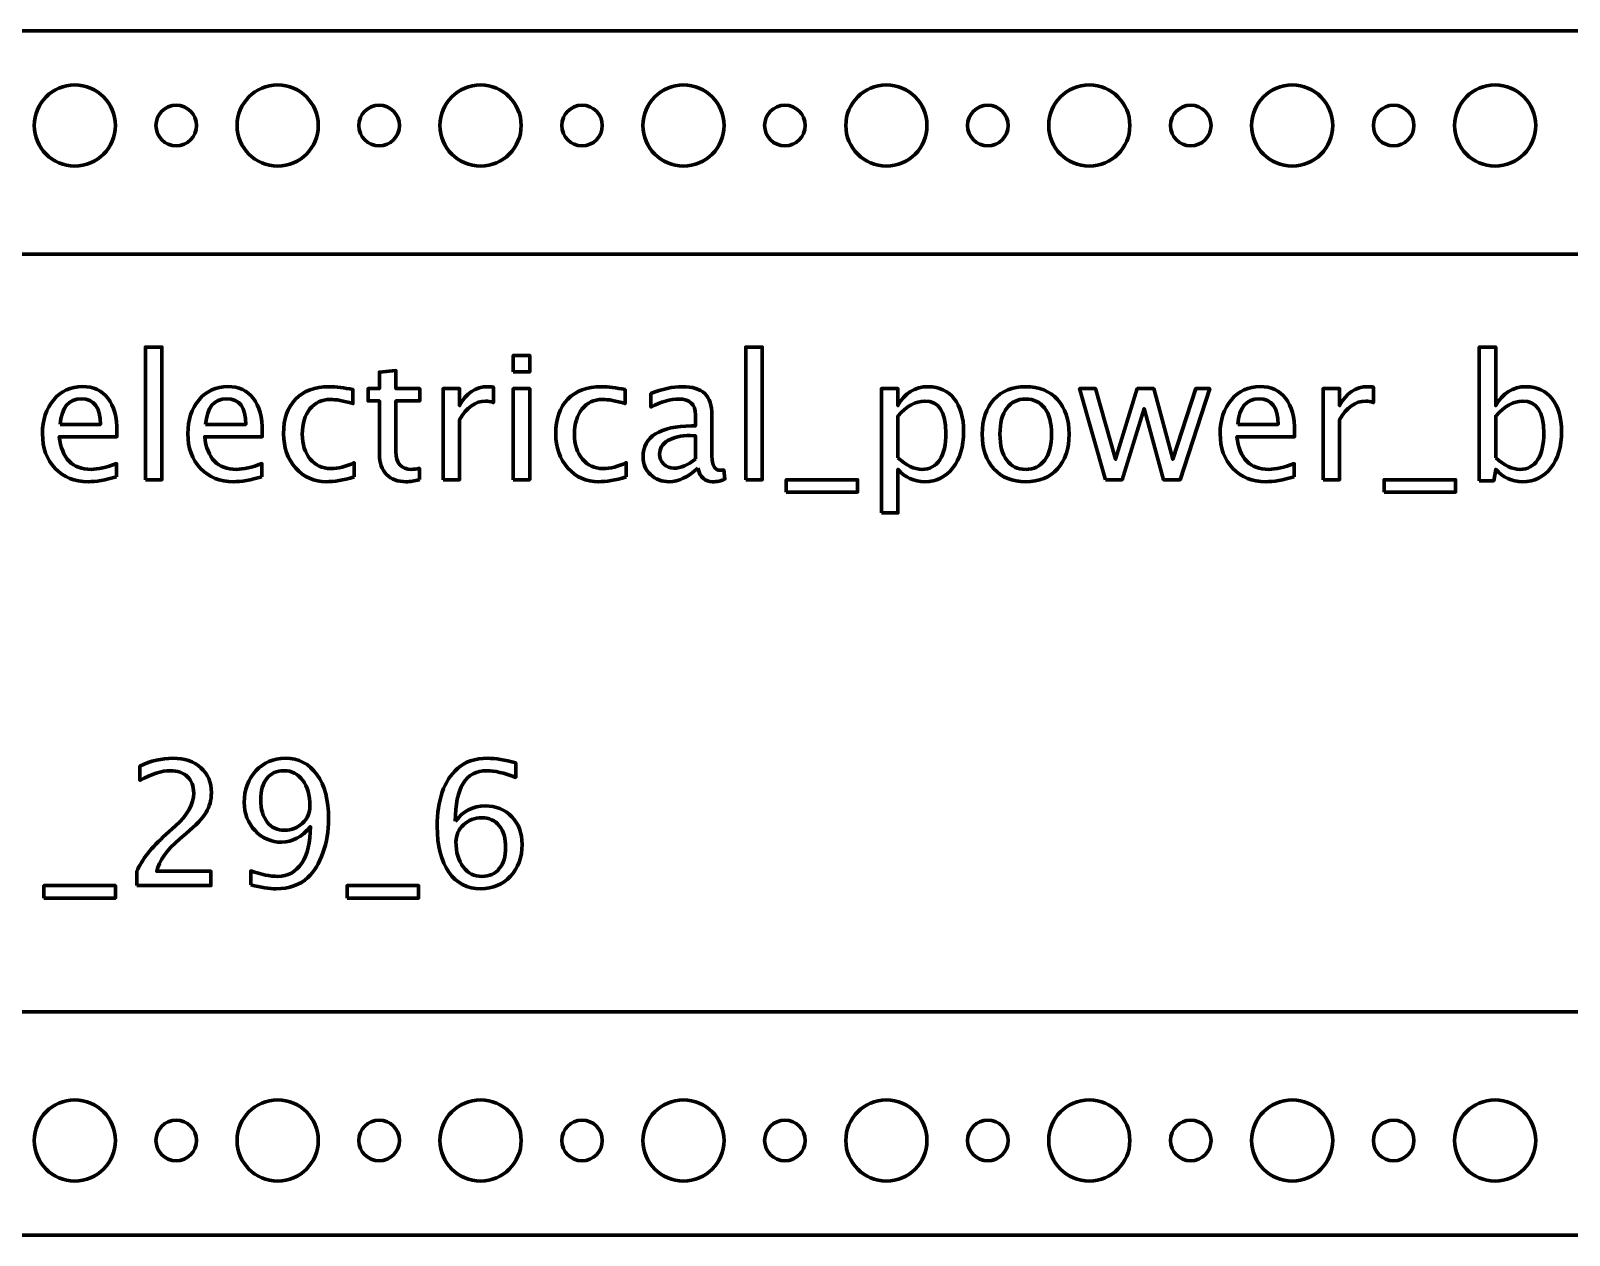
# Model space of a CAD drawing. Header units: centimetres. Extents: x -27.4 to 21.7, y -31.9 to 14.1.
# Drawn here: x -0.33 to 11.05, y -4.45 to 4.45 of the extents above; entities that cross this region are included whole.
import ezdxf

# ---------------------------------------------------------------- set-up
doc = ezdxf.new("R2010")
doc.units = ezdxf.units.CM
doc.header["$MEASUREMENT"] = 0
doc.layers.add('Layer 1', color=7, linetype='Continuous')

msp = doc.modelspace()

# ---------------------------------------------------------------- linework, layer by layer
at = {"layer": 'Layer 1', "color": 5, "lineweight": 106}
msp.add_lwpolyline([(-18.5, -2.8), (18.5, -2.8), (18.5, 2.8), (-18.5, 2.8), (-18.5, -2.8)], close=True, dxfattribs=at)
at = {"layer": 'Layer 1', "lineweight": 106}
for centre, major_axis in [((0.00001, 3.74999), (0, 0.30001)), ((1.50001, 3.74999), (0, 0.30001)), ((3.00001, 3.74999), (0, 0.30001)), ((4.50001, 3.74999), (0, 0.30001)), ((6.00001, 3.74999), (0, 0.30001)), ((7.50001, 3.74999), (0, 0.30001)), ((9.00001, 3.74999), (0, 0.30001)), ((10.50001, 3.74999), (0, 0.30001)), ((0.75, 3.75), (0, 0.15)), ((2.25, 3.75), (0, 0.15)), ((3.75, 3.75), (0, 0.15)), ((5.25, 3.75), (0, 0.15)), ((6.75, 3.75), (0, 0.15)), ((8.25, 3.75), (0, 0.15)), ((9.75, 3.75), (0, 0.15)), ((0.00001, -3.75001), (0, 0.30001)), ((1.50001, -3.75001), (0, 0.30001)), ((3.00001, -3.75001), (0, 0.30001)), ((4.50001, -3.75001), (0, 0.30001)), ((6.00001, -3.75001), (0, 0.30001)), ((7.50001, -3.75001), (0, 0.30001)), ((9.00001, -3.75001), (0, 0.30001)), ((10.50001, -3.75001), (0, 0.30001)), ((0.75, -3.75), (0, 0.15)), ((2.25, -3.75), (0, 0.15)), ((3.75, -3.75), (0, 0.15)), ((5.25, -3.75), (0, 0.15)), ((6.75, -3.75), (0, 0.15)), ((8.25, -3.75), (0, 0.15)), ((9.75, -3.75), (0, 0.15))]:
    msp.add_ellipse(centre, major_axis=major_axis, ratio=1, dxfattribs=at)
msp.add_open_spline([(-21.7, -3.95), (-21.7, -3.95), (-21.7, 3.95), (-21.7, 3.95), (-21.7, 3.95), (-21.7, 4.22614), (-21.47614, 4.45), (-21.2, 4.45), (-21.2, 4.45), (-21.2, 4.45), (21.2, 4.45), (21.2, 4.45), (21.2, 4.45), (21.47614, 4.45), (21.7, 4.22614), (21.7, 3.95), (21.7, 3.95), (21.7, 3.95), (21.7, -3.95), (21.7, -3.95), (21.7, -3.95), (21.7, -4.22614), (21.47614, -4.45), (21.2, -4.45), (21.2, -4.45), (21.2, -4.45), (-21.2, -4.45), (-21.2, -4.45), (-21.2, -4.45), (-21.47614, -4.45), (-21.7, -4.22614), (-21.7, -3.95)], degree=3, knots=[0, 0, 0, 0, 0.11111111, 0.11111111, 0.11111111, 0.11111111, 0.22222222, 0.22222222, 0.22222222, 0.22222222, 0.33333333, 0.33333333, 0.33333333, 0.33333333, 0.44444444, 0.44444444, 0.44444444, 0.44444444, 0.55555556, 0.55555556, 0.55555556, 0.55555556, 0.66666667, 0.66666667, 0.66666667, 0.66666667, 0.77777778, 0.77777778, 0.77777778, 0.77777778, 1, 1, 1, 1], dxfattribs=at)
at = {"layer": 'Layer 1', "color": 5, "lineweight": 106}
for points, knots in [([(0.5223, 1.13296), (0.5223, 1.13296), (0.5223, 2.11213), (0.5223, 2.11213), (0.5223, 2.11213), (0.5223, 2.11213), (0.64422, 2.11213), (0.64422, 2.11213), (0.64422, 2.11213), (0.64422, 2.11213), (0.64422, 1.13296), (0.64422, 1.13296), (0.64422, 1.13296), (0.64422, 1.13296), (0.5223, 1.13296), (0.5223, 1.13296)], [0, 0, 0, 0, 0.2, 0.2, 0.2, 0.2, 0.4, 0.4, 0.4, 0.4, 0.6, 0.6, 0.6, 0.6, 1, 1, 1, 1]), ([(3.242, 1.92925), (3.242, 1.92925), (3.242, 2.05117), (3.242, 2.05117), (3.242, 2.05117), (3.242, 2.05117), (3.36392, 2.05117), (3.36392, 2.05117), (3.36392, 2.05117), (3.36392, 2.05117), (3.36392, 1.92925), (3.36392, 1.92925), (3.36392, 1.92925), (3.36392, 1.92925), (3.242, 1.92925), (3.242, 1.92925)], [0, 0, 0, 0, 0.2, 0.2, 0.2, 0.2, 0.4, 0.4, 0.4, 0.4, 0.6, 0.6, 0.6, 0.6, 1, 1, 1, 1]), ([(4.96073, 1.13296), (4.96073, 1.13296), (4.96073, 2.11213), (4.96073, 2.11213), (4.96073, 2.11213), (4.96073, 2.11213), (5.08265, 2.11213), (5.08265, 2.11213), (5.08265, 2.11213), (5.08265, 2.11213), (5.08265, 1.13296), (5.08265, 1.13296), (5.08265, 1.13296), (5.08265, 1.13296), (4.96073, 1.13296), (4.96073, 1.13296)], [0, 0, 0, 0, 0.2, 0.2, 0.2, 0.2, 0.4, 0.4, 0.4, 0.4, 0.6, 0.6, 0.6, 0.6, 1, 1, 1, 1]), ([(10.38299, 1.12534), (10.38299, 1.12534), (10.38299, 2.11213), (10.38299, 2.11213), (10.38299, 2.11213), (10.38299, 2.11213), (10.50491, 2.11213), (10.50491, 2.11213), (10.50491, 2.11213), (10.50491, 2.11213), (10.50491, 1.67885), (10.50491, 1.67885), (10.50491, 1.67885), (10.55486, 1.77304), (10.63001, 1.82003), (10.73012, 1.82003), (10.73012, 1.82003), (10.81119, 1.82003), (10.8749, 1.79061), (10.92147, 1.73155), (10.92147, 1.73155), (10.96804, 1.6725), (10.99132, 1.59185), (10.99132, 1.48962), (10.99132, 1.48962), (10.99132, 1.37828), (10.96486, 1.28832), (10.91216, 1.22017), (10.91216, 1.22017), (10.85945, 1.1518), (10.79003, 1.11772), (10.70409, 1.11772), (10.70409, 1.11772), (10.62429, 1.11772), (10.55783, 1.1482), (10.50491, 1.20937), (10.50491, 1.20937), (10.50491, 1.20937), (10.49009, 1.12534), (10.49009, 1.12534), (10.49009, 1.12534), (10.49009, 1.12534), (10.38299, 1.12534), (10.38299, 1.12534)], [0, 0, 0, 0, 0.08333333, 0.08333333, 0.08333333, 0.08333333, 0.16666667, 0.16666667, 0.16666667, 0.16666667, 0.25, 0.25, 0.25, 0.25, 0.33333333, 0.33333333, 0.33333333, 0.33333333, 0.41666667, 0.41666667, 0.41666667, 0.41666667, 0.5, 0.5, 0.5, 0.5, 0.58333333, 0.58333333, 0.58333333, 0.58333333, 0.66666667, 0.66666667, 0.66666667, 0.66666667, 0.75, 0.75, 0.75, 0.75, 0.83333333, 0.83333333, 0.83333333, 0.83333333, 1, 1, 1, 1]), ([(2.54837, 1.13317), (2.51069, 1.1228), (2.47789, 1.11772), (2.45016, 1.11772), (2.45016, 1.11772), (2.38793, 1.11772), (2.33946, 1.1355), (2.30474, 1.17106), (2.30474, 1.17106), (2.26982, 1.20662), (2.25246, 1.25594), (2.25246, 1.31923), (2.25246, 1.31923), (2.25246, 1.31923), (2.25246, 1.71462), (2.25246, 1.71462), (2.25246, 1.71462), (2.25246, 1.71462), (2.16822, 1.71462), (2.16822, 1.71462), (2.16822, 1.71462), (2.16822, 1.71462), (2.16822, 1.80606), (2.16822, 1.80606), (2.16822, 1.80606), (2.16822, 1.80606), (2.25246, 1.80606), (2.25246, 1.80606), (2.25246, 1.80606), (2.25246, 1.80606), (2.25246, 1.92777), (2.25246, 1.92777), (2.25246, 1.92777), (2.25246, 1.92777), (2.37438, 1.93941), (2.37438, 1.93941), (2.37438, 1.93941), (2.37438, 1.93941), (2.37438, 1.80606), (2.37438, 1.80606), (2.37438, 1.80606), (2.37438, 1.80606), (2.55091, 1.80606), (2.55091, 1.80606), (2.55091, 1.80606), (2.55091, 1.80606), (2.55091, 1.71462), (2.55091, 1.71462), (2.55091, 1.71462), (2.55091, 1.71462), (2.37438, 1.71462), (2.37438, 1.71462), (2.37438, 1.71462), (2.37438, 1.71462), (2.37438, 1.34124), (2.37438, 1.34124), (2.37438, 1.34124), (2.37438, 1.25319), (2.41269, 1.20916), (2.4891, 1.20916), (2.4891, 1.20916), (2.5054, 1.20916), (2.52509, 1.21191), (2.54837, 1.2172), (2.54837, 1.2172), (2.54837, 1.2172), (2.54837, 1.13317), (2.54837, 1.13317)], [0, 0, 0, 0, 0.05555556, 0.05555556, 0.05555556, 0.05555556, 0.11111111, 0.11111111, 0.11111111, 0.11111111, 0.16666667, 0.16666667, 0.16666667, 0.16666667, 0.22222222, 0.22222222, 0.22222222, 0.22222222, 0.27777778, 0.27777778, 0.27777778, 0.27777778, 0.33333333, 0.33333333, 0.33333333, 0.33333333, 0.38888889, 0.38888889, 0.38888889, 0.38888889, 0.44444444, 0.44444444, 0.44444444, 0.44444444, 0.5, 0.5, 0.5, 0.5, 0.55555556, 0.55555556, 0.55555556, 0.55555556, 0.61111111, 0.61111111, 0.61111111, 0.61111111, 0.66666667, 0.66666667, 0.66666667, 0.66666667, 0.72222222, 0.72222222, 0.72222222, 0.72222222, 0.77777778, 0.77777778, 0.77777778, 0.77777778, 0.83333333, 0.83333333, 0.83333333, 0.83333333, 0.88888889, 0.88888889, 0.88888889, 0.88888889, 1, 1, 1, 1]), ([(0.30873, 1.15455), (0.22682, 1.13), (0.15675, 1.11772), (0.09833, 1.11772), (0.09833, 1.11772), (-0.00136, 1.11772), (-0.08243, 1.15074), (-0.14487, 1.21657), (-0.14487, 1.21657), (-0.20731, 1.2824), (-0.23864, 1.3677), (-0.23864, 1.47269), (-0.23864, 1.47269), (-0.23864, 1.5745), (-0.21112, 1.65811), (-0.15588, 1.72351), (-0.15588, 1.72351), (-0.10063, 1.7887), (-0.02994, 1.8213), (0.05621, 1.8213), (0.05621, 1.8213), (0.1377, 1.8213), (0.20078, 1.7923), (0.24523, 1.73431), (0.24523, 1.73431), (0.28968, 1.67631), (0.31191, 1.59418), (0.31191, 1.48771), (0.31191, 1.48771), (0.31191, 1.48771), (0.31127, 1.45046), (0.31127, 1.45046), (0.31127, 1.45046), (0.31127, 1.45046), (-0.11418, 1.45046), (-0.11418, 1.45046), (-0.11418, 1.45046), (-0.0964, 1.28959), (-0.01787, 1.20916), (0.12119, 1.20916), (0.12119, 1.20916), (0.17221, 1.20916), (0.23465, 1.22355), (0.30873, 1.25234), (0.30873, 1.25234), (0.30873, 1.25234), (0.30873, 1.15455), (0.30873, 1.15455)], [0, 0, 0, 0, 0.07692308, 0.07692308, 0.07692308, 0.07692308, 0.15384615, 0.15384615, 0.15384615, 0.15384615, 0.23076923, 0.23076923, 0.23076923, 0.23076923, 0.30769231, 0.30769231, 0.30769231, 0.30769231, 0.38461538, 0.38461538, 0.38461538, 0.38461538, 0.46153846, 0.46153846, 0.46153846, 0.46153846, 0.53846154, 0.53846154, 0.53846154, 0.53846154, 0.61538462, 0.61538462, 0.61538462, 0.61538462, 0.69230769, 0.69230769, 0.69230769, 0.69230769, 0.76923077, 0.76923077, 0.76923077, 0.76923077, 0.84615385, 0.84615385, 0.84615385, 0.84615385, 1, 1, 1, 1]), ([(1.38336, 1.15455), (1.30145, 1.13), (1.23138, 1.11772), (1.17296, 1.11772), (1.17296, 1.11772), (1.07327, 1.11772), (0.9922, 1.15074), (0.92976, 1.21657), (0.92976, 1.21657), (0.86732, 1.2824), (0.83599, 1.3677), (0.83599, 1.47269), (0.83599, 1.47269), (0.83599, 1.5745), (0.86351, 1.65811), (0.91875, 1.72351), (0.91875, 1.72351), (0.974, 1.7887), (1.04469, 1.8213), (1.13084, 1.8213), (1.13084, 1.8213), (1.21233, 1.8213), (1.27541, 1.7923), (1.31986, 1.73431), (1.31986, 1.73431), (1.36431, 1.67631), (1.38654, 1.59418), (1.38654, 1.48771), (1.38654, 1.48771), (1.38654, 1.48771), (1.3859, 1.45046), (1.3859, 1.45046), (1.3859, 1.45046), (1.3859, 1.45046), (0.96045, 1.45046), (0.96045, 1.45046), (0.96045, 1.45046), (0.97823, 1.28959), (1.05676, 1.20916), (1.19582, 1.20916), (1.19582, 1.20916), (1.24684, 1.20916), (1.30928, 1.22355), (1.38336, 1.25234), (1.38336, 1.25234), (1.38336, 1.25234), (1.38336, 1.15455), (1.38336, 1.15455)], [0, 0, 0, 0, 0.07692308, 0.07692308, 0.07692308, 0.07692308, 0.15384615, 0.15384615, 0.15384615, 0.15384615, 0.23076923, 0.23076923, 0.23076923, 0.23076923, 0.30769231, 0.30769231, 0.30769231, 0.30769231, 0.38461538, 0.38461538, 0.38461538, 0.38461538, 0.46153846, 0.46153846, 0.46153846, 0.46153846, 0.53846154, 0.53846154, 0.53846154, 0.53846154, 0.61538462, 0.61538462, 0.61538462, 0.61538462, 0.69230769, 0.69230769, 0.69230769, 0.69230769, 0.76923077, 0.76923077, 0.76923077, 0.76923077, 0.84615385, 0.84615385, 0.84615385, 0.84615385, 1, 1, 1, 1]), ([(2.06429, 1.15328), (1.98534, 1.12957), (1.91718, 1.11772), (1.85982, 1.11772), (1.85982, 1.11772), (1.7688, 1.11772), (1.69345, 1.15138), (1.63355, 1.21847), (1.63355, 1.21847), (1.57365, 1.28578), (1.54359, 1.37066), (1.54359, 1.4729), (1.54359, 1.4729), (1.54359, 1.58212), (1.57322, 1.66742), (1.63249, 1.72838), (1.63249, 1.72838), (1.69176, 1.78955), (1.77452, 1.82003), (1.88078, 1.82003), (1.88078, 1.82003), (1.93306, 1.82003), (1.9919, 1.81283), (2.05667, 1.79844), (2.05667, 1.79844), (2.05667, 1.79844), (2.05667, 1.69557), (2.05667, 1.69557), (2.05667, 1.69557), (1.98788, 1.71589), (1.93179, 1.72605), (1.88861, 1.72605), (1.88861, 1.72605), (1.82595, 1.72605), (1.77579, 1.70256), (1.73832, 1.65578), (1.73832, 1.65578), (1.70086, 1.609), (1.68202, 1.54656), (1.68202, 1.46866), (1.68202, 1.46866), (1.68202, 1.3931), (1.70149, 1.33214), (1.74023, 1.28536), (1.74023, 1.28536), (1.77896, 1.23879), (1.82955, 1.21551), (1.89242, 1.21551), (1.89242, 1.21551), (1.94809, 1.21551), (2.00524, 1.2299), (2.06429, 1.25869), (2.06429, 1.25869), (2.06429, 1.25869), (2.06429, 1.15328), (2.06429, 1.15328)], [0, 0, 0, 0, 0.06666667, 0.06666667, 0.06666667, 0.06666667, 0.13333333, 0.13333333, 0.13333333, 0.13333333, 0.2, 0.2, 0.2, 0.2, 0.26666667, 0.26666667, 0.26666667, 0.26666667, 0.33333333, 0.33333333, 0.33333333, 0.33333333, 0.4, 0.4, 0.4, 0.4, 0.46666667, 0.46666667, 0.46666667, 0.46666667, 0.53333333, 0.53333333, 0.53333333, 0.53333333, 0.6, 0.6, 0.6, 0.6, 0.66666667, 0.66666667, 0.66666667, 0.66666667, 0.73333333, 0.73333333, 0.73333333, 0.73333333, 0.8, 0.8, 0.8, 0.8, 0.86666667, 0.86666667, 0.86666667, 0.86666667, 1, 1, 1, 1]), ([(2.72236, 1.13296), (2.72236, 1.13296), (2.72236, 1.80606), (2.72236, 1.80606), (2.72236, 1.80606), (2.72236, 1.80606), (2.84428, 1.80606), (2.84428, 1.80606), (2.84428, 1.80606), (2.84428, 1.80606), (2.84428, 1.67885), (2.84428, 1.67885), (2.84428, 1.67885), (2.89275, 1.77304), (2.96303, 1.82003), (3.05531, 1.82003), (3.05531, 1.82003), (3.0678, 1.82003), (3.08092, 1.81897), (3.09447, 1.81686), (3.09447, 1.81686), (3.09447, 1.81686), (3.09447, 1.70277), (3.09447, 1.70277), (3.09447, 1.70277), (3.0733, 1.70975), (3.05468, 1.71335), (3.03859, 1.71335), (3.03859, 1.71335), (2.96112, 1.71335), (2.89635, 1.66763), (2.84428, 1.57598), (2.84428, 1.57598), (2.84428, 1.57598), (2.84428, 1.13296), (2.84428, 1.13296), (2.84428, 1.13296), (2.84428, 1.13296), (2.72236, 1.13296), (2.72236, 1.13296)], [0, 0, 0, 0, 0.09090909, 0.09090909, 0.09090909, 0.09090909, 0.18181818, 0.18181818, 0.18181818, 0.18181818, 0.27272727, 0.27272727, 0.27272727, 0.27272727, 0.36363636, 0.36363636, 0.36363636, 0.36363636, 0.45454545, 0.45454545, 0.45454545, 0.45454545, 0.54545455, 0.54545455, 0.54545455, 0.54545455, 0.63636364, 0.63636364, 0.63636364, 0.63636364, 0.72727273, 0.72727273, 0.72727273, 0.72727273, 0.81818182, 0.81818182, 0.81818182, 0.81818182, 1, 1, 1, 1]), ([(4.07639, 1.15328), (3.99744, 1.12957), (3.92928, 1.11772), (3.87192, 1.11772), (3.87192, 1.11772), (3.7809, 1.11772), (3.70555, 1.15138), (3.64565, 1.21847), (3.64565, 1.21847), (3.58575, 1.28578), (3.55569, 1.37066), (3.55569, 1.4729), (3.55569, 1.4729), (3.55569, 1.58212), (3.58532, 1.66742), (3.64459, 1.72838), (3.64459, 1.72838), (3.70386, 1.78955), (3.78662, 1.82003), (3.89288, 1.82003), (3.89288, 1.82003), (3.94516, 1.82003), (4.004, 1.81283), (4.06877, 1.79844), (4.06877, 1.79844), (4.06877, 1.79844), (4.06877, 1.69557), (4.06877, 1.69557), (4.06877, 1.69557), (3.99998, 1.71589), (3.94389, 1.72605), (3.90071, 1.72605), (3.90071, 1.72605), (3.83805, 1.72605), (3.78789, 1.70256), (3.75042, 1.65578), (3.75042, 1.65578), (3.71296, 1.609), (3.69412, 1.54656), (3.69412, 1.46866), (3.69412, 1.46866), (3.69412, 1.3931), (3.71359, 1.33214), (3.75233, 1.28536), (3.75233, 1.28536), (3.79106, 1.23879), (3.84165, 1.21551), (3.90452, 1.21551), (3.90452, 1.21551), (3.96019, 1.21551), (4.01734, 1.2299), (4.07639, 1.25869), (4.07639, 1.25869), (4.07639, 1.25869), (4.07639, 1.15328), (4.07639, 1.15328)], [0, 0, 0, 0, 0.06666667, 0.06666667, 0.06666667, 0.06666667, 0.13333333, 0.13333333, 0.13333333, 0.13333333, 0.2, 0.2, 0.2, 0.2, 0.26666667, 0.26666667, 0.26666667, 0.26666667, 0.33333333, 0.33333333, 0.33333333, 0.33333333, 0.4, 0.4, 0.4, 0.4, 0.46666667, 0.46666667, 0.46666667, 0.46666667, 0.53333333, 0.53333333, 0.53333333, 0.53333333, 0.6, 0.6, 0.6, 0.6, 0.66666667, 0.66666667, 0.66666667, 0.66666667, 0.73333333, 0.73333333, 0.73333333, 0.73333333, 0.8, 0.8, 0.8, 0.8, 0.86666667, 0.86666667, 0.86666667, 0.86666667, 1, 1, 1, 1]), ([(4.6064, 1.21869), (4.53317, 1.15138), (4.46268, 1.11772), (4.39495, 1.11772), (4.39495, 1.11772), (4.33928, 1.11772), (4.29292, 1.13508), (4.25631, 1.17), (4.25631, 1.17), (4.21948, 1.20493), (4.20106, 1.24895), (4.20106, 1.30208), (4.20106, 1.30208), (4.20106, 1.37553), (4.23196, 1.43205), (4.29377, 1.47142), (4.29377, 1.47142), (4.35558, 1.51079), (4.44427, 1.53047), (4.55984, 1.53047), (4.55984, 1.53047), (4.55984, 1.53047), (4.58841, 1.53047), (4.58841, 1.53047), (4.58841, 1.53047), (4.58841, 1.53047), (4.58841, 1.61154), (4.58841, 1.61154), (4.58841, 1.61154), (4.58841, 1.68964), (4.54777, 1.72859), (4.46628, 1.72859), (4.46628, 1.72859), (4.4032, 1.72859), (4.3342, 1.70869), (4.25948, 1.6689), (4.25948, 1.6689), (4.25948, 1.6689), (4.25948, 1.76923), (4.25948, 1.76923), (4.25948, 1.76923), (4.34161, 1.8031), (4.41908, 1.82003), (4.49168, 1.82003), (4.49168, 1.82003), (4.5664, 1.82003), (4.62164, 1.8031), (4.65699, 1.76902), (4.65699, 1.76902), (4.69255, 1.73494), (4.71033, 1.68245), (4.71033, 1.61154), (4.71033, 1.61154), (4.71033, 1.61154), (4.71033, 1.30737), (4.71033, 1.30737), (4.71033, 1.30737), (4.71033, 1.23774), (4.73171, 1.20281), (4.77468, 1.20281), (4.77468, 1.20281), (4.77997, 1.20281), (4.7878, 1.20366), (4.79817, 1.20535), (4.79817, 1.20535), (4.79817, 1.20535), (4.80685, 1.13762), (4.80685, 1.13762), (4.80685, 1.13762), (4.77912, 1.12428), (4.74864, 1.11772), (4.7152, 1.11772), (4.7152, 1.11772), (4.65826, 1.11772), (4.62207, 1.15138), (4.6064, 1.21869)], [0, 0, 0, 0, 0.05, 0.05, 0.05, 0.05, 0.1, 0.1, 0.1, 0.1, 0.15, 0.15, 0.15, 0.15, 0.2, 0.2, 0.2, 0.2, 0.25, 0.25, 0.25, 0.25, 0.3, 0.3, 0.3, 0.3, 0.35, 0.35, 0.35, 0.35, 0.4, 0.4, 0.4, 0.4, 0.45, 0.45, 0.45, 0.45, 0.5, 0.5, 0.5, 0.5, 0.55, 0.55, 0.55, 0.55, 0.6, 0.6, 0.6, 0.6, 0.65, 0.65, 0.65, 0.65, 0.7, 0.7, 0.7, 0.7, 0.75, 0.75, 0.75, 0.75, 0.8, 0.8, 0.8, 0.8, 0.85, 0.85, 0.85, 0.85, 0.9, 0.9, 0.9, 0.9, 1, 1, 1, 1]), ([(5.96276, 0.88785), (5.96276, 0.88785), (5.96276, 1.80606), (5.96276, 1.80606), (5.96276, 1.80606), (5.96276, 1.80606), (6.08468, 1.80606), (6.08468, 1.80606), (6.08468, 1.80606), (6.08468, 1.80606), (6.08468, 1.67885), (6.08468, 1.67885), (6.08468, 1.67885), (6.13463, 1.77304), (6.20978, 1.82003), (6.30989, 1.82003), (6.30989, 1.82003), (6.39096, 1.82003), (6.45467, 1.79061), (6.50124, 1.73155), (6.50124, 1.73155), (6.54781, 1.6725), (6.57109, 1.59185), (6.57109, 1.48962), (6.57109, 1.48962), (6.57109, 1.37828), (6.54463, 1.28832), (6.49193, 1.22017), (6.49193, 1.22017), (6.43922, 1.1518), (6.3698, 1.11772), (6.28386, 1.11772), (6.28386, 1.11772), (6.20406, 1.11772), (6.1376, 1.1482), (6.08468, 1.20937), (6.08468, 1.20937), (6.08468, 1.20937), (6.08468, 0.88785), (6.08468, 0.88785), (6.08468, 0.88785), (6.08468, 0.88785), (5.96276, 0.88785), (5.96276, 0.88785)], [0, 0, 0, 0, 0.08333333, 0.08333333, 0.08333333, 0.08333333, 0.16666667, 0.16666667, 0.16666667, 0.16666667, 0.25, 0.25, 0.25, 0.25, 0.33333333, 0.33333333, 0.33333333, 0.33333333, 0.41666667, 0.41666667, 0.41666667, 0.41666667, 0.5, 0.5, 0.5, 0.5, 0.58333333, 0.58333333, 0.58333333, 0.58333333, 0.66666667, 0.66666667, 0.66666667, 0.66666667, 0.75, 0.75, 0.75, 0.75, 0.83333333, 0.83333333, 0.83333333, 0.83333333, 1, 1, 1, 1]), ([(7.02998, 1.11772), (6.93113, 1.11772), (6.85282, 1.14926), (6.79524, 1.21234), (6.79524, 1.21234), (6.73746, 1.27541), (6.70867, 1.36114), (6.70867, 1.4693), (6.70867, 1.4693), (6.70867, 1.57725), (6.73746, 1.66276), (6.79524, 1.72563), (6.79524, 1.72563), (6.85282, 1.78849), (6.93113, 1.82003), (7.02998, 1.82003), (7.02998, 1.82003), (7.12883, 1.82003), (7.20715, 1.78849), (7.26472, 1.72563), (7.26472, 1.72563), (7.3225, 1.66276), (7.35129, 1.57725), (7.35129, 1.4693), (7.35129, 1.4693), (7.35129, 1.36114), (7.3225, 1.27541), (7.26472, 1.21234), (7.26472, 1.21234), (7.20715, 1.14926), (7.12883, 1.11772), (7.02998, 1.11772)], [0, 0, 0, 0, 0.11111111, 0.11111111, 0.11111111, 0.11111111, 0.22222222, 0.22222222, 0.22222222, 0.22222222, 0.33333333, 0.33333333, 0.33333333, 0.33333333, 0.44444444, 0.44444444, 0.44444444, 0.44444444, 0.55555556, 0.55555556, 0.55555556, 0.55555556, 0.66666667, 0.66666667, 0.66666667, 0.66666667, 0.77777778, 0.77777778, 0.77777778, 0.77777778, 1, 1, 1, 1]), ([(9.01478, 1.15455), (8.93287, 1.13), (8.8628, 1.11772), (8.80438, 1.11772), (8.80438, 1.11772), (8.70469, 1.11772), (8.62362, 1.15074), (8.56118, 1.21657), (8.56118, 1.21657), (8.49874, 1.2824), (8.46741, 1.3677), (8.46741, 1.47269), (8.46741, 1.47269), (8.46741, 1.5745), (8.49493, 1.65811), (8.55017, 1.72351), (8.55017, 1.72351), (8.60542, 1.7887), (8.67611, 1.8213), (8.76226, 1.8213), (8.76226, 1.8213), (8.84375, 1.8213), (8.90683, 1.7923), (8.95128, 1.73431), (8.95128, 1.73431), (8.99573, 1.67631), (9.01796, 1.59418), (9.01796, 1.48771), (9.01796, 1.48771), (9.01796, 1.48771), (9.01732, 1.45046), (9.01732, 1.45046), (9.01732, 1.45046), (9.01732, 1.45046), (8.59187, 1.45046), (8.59187, 1.45046), (8.59187, 1.45046), (8.60965, 1.28959), (8.68818, 1.20916), (8.82724, 1.20916), (8.82724, 1.20916), (8.87826, 1.20916), (8.9407, 1.22355), (9.01478, 1.25234), (9.01478, 1.25234), (9.01478, 1.25234), (9.01478, 1.15455), (9.01478, 1.15455)], [0, 0, 0, 0, 0.07692308, 0.07692308, 0.07692308, 0.07692308, 0.15384615, 0.15384615, 0.15384615, 0.15384615, 0.23076923, 0.23076923, 0.23076923, 0.23076923, 0.30769231, 0.30769231, 0.30769231, 0.30769231, 0.38461538, 0.38461538, 0.38461538, 0.38461538, 0.46153846, 0.46153846, 0.46153846, 0.46153846, 0.53846154, 0.53846154, 0.53846154, 0.53846154, 0.61538462, 0.61538462, 0.61538462, 0.61538462, 0.69230769, 0.69230769, 0.69230769, 0.69230769, 0.76923077, 0.76923077, 0.76923077, 0.76923077, 0.84615385, 0.84615385, 0.84615385, 0.84615385, 1, 1, 1, 1]), ([(9.22835, 1.13296), (9.22835, 1.13296), (9.22835, 1.80606), (9.22835, 1.80606), (9.22835, 1.80606), (9.22835, 1.80606), (9.35027, 1.80606), (9.35027, 1.80606), (9.35027, 1.80606), (9.35027, 1.80606), (9.35027, 1.67885), (9.35027, 1.67885), (9.35027, 1.67885), (9.39874, 1.77304), (9.46902, 1.82003), (9.5613, 1.82003), (9.5613, 1.82003), (9.57379, 1.82003), (9.58691, 1.81897), (9.60046, 1.81686), (9.60046, 1.81686), (9.60046, 1.81686), (9.60046, 1.70277), (9.60046, 1.70277), (9.60046, 1.70277), (9.57929, 1.70975), (9.56067, 1.71335), (9.54458, 1.71335), (9.54458, 1.71335), (9.46711, 1.71335), (9.40234, 1.66763), (9.35027, 1.57598), (9.35027, 1.57598), (9.35027, 1.57598), (9.35027, 1.13296), (9.35027, 1.13296), (9.35027, 1.13296), (9.35027, 1.13296), (9.22835, 1.13296), (9.22835, 1.13296)], [0, 0, 0, 0, 0.09090909, 0.09090909, 0.09090909, 0.09090909, 0.18181818, 0.18181818, 0.18181818, 0.18181818, 0.27272727, 0.27272727, 0.27272727, 0.27272727, 0.36363636, 0.36363636, 0.36363636, 0.36363636, 0.45454545, 0.45454545, 0.45454545, 0.45454545, 0.54545455, 0.54545455, 0.54545455, 0.54545455, 0.63636364, 0.63636364, 0.63636364, 0.63636364, 0.72727273, 0.72727273, 0.72727273, 0.72727273, 0.81818182, 0.81818182, 0.81818182, 0.81818182, 1, 1, 1, 1]), ([(-0.10783, 1.5419), (-0.10783, 1.5419), (0.18935, 1.5419), (0.18935, 1.5419), (0.18935, 1.5419), (0.18935, 1.66721), (0.14257, 1.72986), (0.04923, 1.72986), (0.04923, 1.72986), (-0.04475, 1.72986), (-0.09703, 1.66721), (-0.10783, 1.5419)], [0, 0, 0, 0, 0.25, 0.25, 0.25, 0.25, 0.5, 0.5, 0.5, 0.5, 1, 1, 1, 1]), ([(0.9668, 1.5419), (0.9668, 1.5419), (1.26398, 1.5419), (1.26398, 1.5419), (1.26398, 1.5419), (1.26398, 1.66721), (1.2172, 1.72986), (1.12386, 1.72986), (1.12386, 1.72986), (1.02988, 1.72986), (0.9776, 1.66721), (0.9668, 1.5419)], [0, 0, 0, 0, 0.25, 0.25, 0.25, 0.25, 0.5, 0.5, 0.5, 0.5, 1, 1, 1, 1]), ([(3.242, 1.13296), (3.242, 1.13296), (3.242, 1.80606), (3.242, 1.80606), (3.242, 1.80606), (3.242, 1.80606), (3.36392, 1.80606), (3.36392, 1.80606), (3.36392, 1.80606), (3.36392, 1.80606), (3.36392, 1.13296), (3.36392, 1.13296), (3.36392, 1.13296), (3.36392, 1.13296), (3.242, 1.13296), (3.242, 1.13296)], [0, 0, 0, 0, 0.2, 0.2, 0.2, 0.2, 0.4, 0.4, 0.4, 0.4, 0.6, 0.6, 0.6, 0.6, 1, 1, 1, 1]), ([(6.08468, 1.2934), (6.14755, 1.23731), (6.20745, 1.20916), (6.26439, 1.20916), (6.26439, 1.20916), (6.32048, 1.20916), (6.36387, 1.23266), (6.39435, 1.27943), (6.39435, 1.27943), (6.42504, 1.32621), (6.44028, 1.39204), (6.44028, 1.47713), (6.44028, 1.47713), (6.44028, 1.63461), (6.38821, 1.71335), (6.28407, 1.71335), (6.28407, 1.71335), (6.21591, 1.71335), (6.14945, 1.67652), (6.08468, 1.60265), (6.08468, 1.60265), (6.08468, 1.60265), (6.08468, 1.2934), (6.08468, 1.2934)], [0, 0, 0, 0, 0.14285714, 0.14285714, 0.14285714, 0.14285714, 0.28571429, 0.28571429, 0.28571429, 0.28571429, 0.42857143, 0.42857143, 0.42857143, 0.42857143, 0.57142857, 0.57142857, 0.57142857, 0.57142857, 0.71428571, 0.71428571, 0.71428571, 0.71428571, 1, 1, 1, 1]), ([(7.02977, 1.20916), (7.09009, 1.20916), (7.13708, 1.23181), (7.17053, 1.27732), (7.17053, 1.27732), (7.20376, 1.32261), (7.22048, 1.38675), (7.22048, 1.4693), (7.22048, 1.4693), (7.22048, 1.55164), (7.20376, 1.61556), (7.17053, 1.66086), (7.17053, 1.66086), (7.13708, 1.70594), (7.09009, 1.72859), (7.02977, 1.72859), (7.02977, 1.72859), (6.96923, 1.72859), (6.92224, 1.70594), (6.88922, 1.66086), (6.88922, 1.66086), (6.85599, 1.61556), (6.83948, 1.55164), (6.83948, 1.4693), (6.83948, 1.4693), (6.83948, 1.38675), (6.85599, 1.32261), (6.88922, 1.27732), (6.88922, 1.27732), (6.92224, 1.23181), (6.96923, 1.20916), (7.02977, 1.20916)], [0, 0, 0, 0, 0.11111111, 0.11111111, 0.11111111, 0.11111111, 0.22222222, 0.22222222, 0.22222222, 0.22222222, 0.33333333, 0.33333333, 0.33333333, 0.33333333, 0.44444444, 0.44444444, 0.44444444, 0.44444444, 0.55555556, 0.55555556, 0.55555556, 0.55555556, 0.66666667, 0.66666667, 0.66666667, 0.66666667, 0.77777778, 0.77777778, 0.77777778, 0.77777778, 1, 1, 1, 1]), ([(7.62095, 1.13296), (7.62095, 1.13296), (7.42791, 1.80606), (7.42791, 1.80606), (7.42791, 1.80606), (7.42791, 1.80606), (7.54687, 1.80606), (7.54687, 1.80606), (7.54687, 1.80606), (7.54687, 1.80606), (7.69482, 1.28346), (7.69482, 1.28346), (7.69482, 1.28346), (7.69482, 1.28346), (7.85442, 1.80606), (7.85442, 1.80606), (7.85442, 1.80606), (7.85442, 1.80606), (7.97634, 1.80606), (7.97634, 1.80606), (7.97634, 1.80606), (7.97634, 1.80606), (8.11667, 1.2843), (8.11667, 1.2843), (8.11667, 1.2843), (8.11667, 1.2843), (8.28643, 1.80606), (8.28643, 1.80606), (8.28643, 1.80606), (8.28643, 1.80606), (8.39057, 1.80606), (8.39057, 1.80606), (8.39057, 1.80606), (8.39057, 1.80606), (8.17086, 1.13296), (8.17086, 1.13296), (8.17086, 1.13296), (8.17086, 1.13296), (8.04894, 1.13296), (8.04894, 1.13296), (8.04894, 1.13296), (8.04894, 1.13296), (7.90458, 1.65789), (7.90458, 1.65789), (7.90458, 1.65789), (7.90458, 1.65789), (7.74287, 1.13296), (7.74287, 1.13296), (7.74287, 1.13296), (7.74287, 1.13296), (7.62095, 1.13296), (7.62095, 1.13296)], [0, 0, 0, 0, 0.07142857, 0.07142857, 0.07142857, 0.07142857, 0.14285714, 0.14285714, 0.14285714, 0.14285714, 0.21428571, 0.21428571, 0.21428571, 0.21428571, 0.28571429, 0.28571429, 0.28571429, 0.28571429, 0.35714286, 0.35714286, 0.35714286, 0.35714286, 0.42857143, 0.42857143, 0.42857143, 0.42857143, 0.5, 0.5, 0.5, 0.5, 0.57142857, 0.57142857, 0.57142857, 0.57142857, 0.64285714, 0.64285714, 0.64285714, 0.64285714, 0.71428571, 0.71428571, 0.71428571, 0.71428571, 0.78571429, 0.78571429, 0.78571429, 0.78571429, 0.85714286, 0.85714286, 0.85714286, 0.85714286, 1, 1, 1, 1]), ([(8.59822, 1.5419), (8.59822, 1.5419), (8.8954, 1.5419), (8.8954, 1.5419), (8.8954, 1.5419), (8.8954, 1.66721), (8.84862, 1.72986), (8.75528, 1.72986), (8.75528, 1.72986), (8.6613, 1.72986), (8.60902, 1.66721), (8.59822, 1.5419)], [0, 0, 0, 0, 0.25, 0.25, 0.25, 0.25, 0.5, 0.5, 0.5, 0.5, 1, 1, 1, 1]), ([(10.50491, 1.2934), (10.56778, 1.23731), (10.62768, 1.20916), (10.68462, 1.20916), (10.68462, 1.20916), (10.74071, 1.20916), (10.7841, 1.23266), (10.81458, 1.27943), (10.81458, 1.27943), (10.84527, 1.32621), (10.86051, 1.39204), (10.86051, 1.47713), (10.86051, 1.47713), (10.86051, 1.63461), (10.80844, 1.71335), (10.7043, 1.71335), (10.7043, 1.71335), (10.63614, 1.71335), (10.56968, 1.67652), (10.50491, 1.60265), (10.50491, 1.60265), (10.50491, 1.60265), (10.50491, 1.2934), (10.50491, 1.2934)], [0, 0, 0, 0, 0.14285714, 0.14285714, 0.14285714, 0.14285714, 0.28571429, 0.28571429, 0.28571429, 0.28571429, 0.42857143, 0.42857143, 0.42857143, 0.42857143, 0.57142857, 0.57142857, 0.57142857, 0.57142857, 0.71428571, 0.71428571, 0.71428571, 0.71428571, 1, 1, 1, 1]), ([(4.58841, 1.28515), (4.58841, 1.28515), (4.58841, 1.45808), (4.58841, 1.45808), (4.58841, 1.45808), (4.58841, 1.45808), (4.54925, 1.45935), (4.54925, 1.45935), (4.54925, 1.45935), (4.48152, 1.45935), (4.42691, 1.44686), (4.38521, 1.42189), (4.38521, 1.42189), (4.34372, 1.3967), (4.32298, 1.36347), (4.32298, 1.32198), (4.32298, 1.32198), (4.32298, 1.29298), (4.33335, 1.26843), (4.35388, 1.24832), (4.35388, 1.24832), (4.37463, 1.22821), (4.39982, 1.21805), (4.42966, 1.21805), (4.42966, 1.21805), (4.48046, 1.21805), (4.53338, 1.24049), (4.58841, 1.28515)], [0, 0, 0, 0, 0.125, 0.125, 0.125, 0.125, 0.25, 0.25, 0.25, 0.25, 0.375, 0.375, 0.375, 0.375, 0.5, 0.5, 0.5, 0.5, 0.625, 0.625, 0.625, 0.625, 0.75, 0.75, 0.75, 0.75, 1, 1, 1, 1]), ([(5.25918, 1.04152), (5.25918, 1.04152), (5.25918, 1.13296), (5.25918, 1.13296), (5.25918, 1.13296), (5.25918, 1.13296), (5.7875, 1.13296), (5.7875, 1.13296), (5.7875, 1.13296), (5.7875, 1.13296), (5.7875, 1.04152), (5.7875, 1.04152), (5.7875, 1.04152), (5.7875, 1.04152), (5.25918, 1.04152), (5.25918, 1.04152)], [0, 0, 0, 0, 0.2, 0.2, 0.2, 0.2, 0.4, 0.4, 0.4, 0.4, 0.6, 0.6, 0.6, 0.6, 1, 1, 1, 1]), ([(9.67941, 1.04152), (9.67941, 1.04152), (9.67941, 1.13296), (9.67941, 1.13296), (9.67941, 1.13296), (9.67941, 1.13296), (10.20773, 1.13296), (10.20773, 1.13296), (10.20773, 1.13296), (10.20773, 1.13296), (10.20773, 1.04152), (10.20773, 1.04152), (10.20773, 1.04152), (10.20773, 1.04152), (9.67941, 1.04152), (9.67941, 1.04152)], [0, 0, 0, 0, 0.2, 0.2, 0.2, 0.2, 0.4, 0.4, 0.4, 0.4, 0.6, 0.6, 0.6, 0.6, 1, 1, 1, 1]), ([(0.45881, -1.86703), (0.45881, -1.86703), (0.45881, -1.76035), (0.45881, -1.76035), (0.45881, -1.76035), (0.49437, -1.67716), (0.56613, -1.58636), (0.67429, -1.48836), (0.67429, -1.48836), (0.67429, -1.48836), (0.74414, -1.4257), (0.74414, -1.4257), (0.74414, -1.4257), (0.8341, -1.344), (0.87918, -1.26314), (0.87918, -1.18271), (0.87918, -1.18271), (0.87918, -1.13128), (0.86373, -1.09106), (0.83304, -1.06164), (0.83304, -1.06164), (0.80235, -1.03222), (0.7598, -1.0174), (0.70583, -1.0174), (0.70583, -1.0174), (0.64275, -1.0174), (0.56803, -1.04153), (0.48167, -1.08979), (0.48167, -1.08979), (0.48167, -1.08979), (0.48167, -0.98311), (0.48167, -0.98311), (0.48167, -0.98311), (0.56316, -0.94501), (0.64423, -0.92596), (0.72509, -0.92596), (0.72509, -0.92596), (0.81102, -0.92596), (0.88003, -0.94903), (0.9321, -0.99539), (0.9321, -0.99539), (0.98396, -1.04174), (1.00999, -1.10312), (1.00999, -1.17975), (1.00999, -1.17975), (1.00999, -1.23478), (0.99687, -1.28368), (0.97062, -1.32622), (0.97062, -1.32622), (0.94416, -1.36898), (0.89527, -1.42062), (0.82351, -1.48158), (0.82351, -1.48158), (0.82351, -1.48158), (0.77631, -1.5218), (0.77631, -1.5218), (0.77631, -1.5218), (0.6781, -1.60499), (0.62137, -1.68457), (0.60613, -1.76035), (0.60613, -1.76035), (0.60613, -1.76035), (1.00618, -1.76035), (1.00618, -1.76035), (1.00618, -1.76035), (1.00618, -1.76035), (1.00618, -1.86703), (1.00618, -1.86703), (1.00618, -1.86703), (1.00618, -1.86703), (0.45881, -1.86703), (0.45881, -1.86703)], [0, 0, 0, 0, 0.05263158, 0.05263158, 0.05263158, 0.05263158, 0.10526316, 0.10526316, 0.10526316, 0.10526316, 0.15789474, 0.15789474, 0.15789474, 0.15789474, 0.21052632, 0.21052632, 0.21052632, 0.21052632, 0.26315789, 0.26315789, 0.26315789, 0.26315789, 0.31578947, 0.31578947, 0.31578947, 0.31578947, 0.36842105, 0.36842105, 0.36842105, 0.36842105, 0.42105263, 0.42105263, 0.42105263, 0.42105263, 0.47368421, 0.47368421, 0.47368421, 0.47368421, 0.52631579, 0.52631579, 0.52631579, 0.52631579, 0.57894737, 0.57894737, 0.57894737, 0.57894737, 0.63157895, 0.63157895, 0.63157895, 0.63157895, 0.68421053, 0.68421053, 0.68421053, 0.68421053, 0.73684211, 0.73684211, 0.73684211, 0.73684211, 0.78947368, 0.78947368, 0.78947368, 0.78947368, 0.84210526, 0.84210526, 0.84210526, 0.84210526, 0.89473684, 0.89473684, 0.89473684, 0.89473684, 1, 1, 1, 1]), ([(1.30124, -1.86195), (1.30124, -1.86195), (1.30124, -1.75781), (1.30124, -1.75781), (1.30124, -1.75781), (1.37892, -1.7849), (1.44496, -1.79845), (1.49957, -1.79845), (1.49957, -1.79845), (1.57556, -1.79845), (1.63504, -1.76606), (1.6778, -1.70129), (1.6778, -1.70129), (1.72055, -1.63652), (1.74193, -1.54635), (1.74193, -1.431), (1.74193, -1.431), (1.67991, -1.50741), (1.60943, -1.54572), (1.53026, -1.54572), (1.53026, -1.54572), (1.45301, -1.54572), (1.38739, -1.51736), (1.33363, -1.46042), (1.33363, -1.46042), (1.27986, -1.40348), (1.25298, -1.33426), (1.25298, -1.25235), (1.25298, -1.25235), (1.25298, -1.15837), (1.28156, -1.08048), (1.33892, -1.01867), (1.33892, -1.01867), (1.39607, -0.95686), (1.46803, -0.92596), (1.55482, -0.92596), (1.55482, -0.92596), (1.65451, -0.92596), (1.73304, -0.96596), (1.7904, -1.04597), (1.7904, -1.04597), (1.84776, -1.12598), (1.87655, -1.23542), (1.87655, -1.37448), (1.87655, -1.37448), (1.87655, -1.46296), (1.86279, -1.54614), (1.83506, -1.62404), (1.83506, -1.62404), (1.80734, -1.70214), (1.77029, -1.76268), (1.72352, -1.80607), (1.72352, -1.80607), (1.66383, -1.86195), (1.58509, -1.88989), (1.48772, -1.88989), (1.48772, -1.88989), (1.43967, -1.88989), (1.37765, -1.88058), (1.30124, -1.86195)], [0, 0, 0, 0, 0.0625, 0.0625, 0.0625, 0.0625, 0.125, 0.125, 0.125, 0.125, 0.1875, 0.1875, 0.1875, 0.1875, 0.25, 0.25, 0.25, 0.25, 0.3125, 0.3125, 0.3125, 0.3125, 0.375, 0.375, 0.375, 0.375, 0.4375, 0.4375, 0.4375, 0.4375, 0.5, 0.5, 0.5, 0.5, 0.5625, 0.5625, 0.5625, 0.5625, 0.625, 0.625, 0.625, 0.625, 0.6875, 0.6875, 0.6875, 0.6875, 0.75, 0.75, 0.75, 0.75, 0.8125, 0.8125, 0.8125, 0.8125, 0.875, 0.875, 0.875, 0.875, 1, 1, 1, 1]), ([(1.3749, -1.23161), (1.3749, -1.30146), (1.39078, -1.3567), (1.42253, -1.39734), (1.42253, -1.39734), (1.45428, -1.43777), (1.49703, -1.45809), (1.55101, -1.45809), (1.55101, -1.45809), (1.60287, -1.45809), (1.6471, -1.44052), (1.68351, -1.40538), (1.68351, -1.40538), (1.71992, -1.37025), (1.73812, -1.3277), (1.73812, -1.27817), (1.73812, -1.27817), (1.73812, -1.19986), (1.72055, -1.13678), (1.6852, -1.08915), (1.6852, -1.08915), (1.65007, -1.04132), (1.60392, -1.0174), (1.54656, -1.0174), (1.54656, -1.0174), (1.49301, -1.0174), (1.4511, -1.03645), (1.42062, -1.07455), (1.42062, -1.07455), (1.39014, -1.11265), (1.3749, -1.16493), (1.3749, -1.23161)], [0, 0, 0, 0, 0.11111111, 0.11111111, 0.11111111, 0.11111111, 0.22222222, 0.22222222, 0.22222222, 0.22222222, 0.33333333, 0.33333333, 0.33333333, 0.33333333, 0.44444444, 0.44444444, 0.44444444, 0.44444444, 0.55555556, 0.55555556, 0.55555556, 0.55555556, 0.66666667, 0.66666667, 0.66666667, 0.66666667, 0.77777778, 0.77777778, 0.77777778, 0.77777778, 1, 1, 1, 1]), ([(2.81296, -1.3912), (2.87138, -1.31564), (2.94483, -1.27775), (3.03331, -1.27775), (3.03331, -1.27775), (3.11353, -1.27775), (3.17914, -1.30421), (3.23037, -1.35734), (3.23037, -1.35734), (3.28138, -1.41046), (3.30699, -1.47862), (3.30699, -1.56181), (3.30699, -1.56181), (3.30699, -1.65727), (3.27842, -1.7358), (3.22105, -1.79739), (3.22105, -1.79739), (3.16369, -1.85899), (3.09088, -1.88989), (3.00219, -1.88989), (3.00219, -1.88989), (2.90144, -1.88989), (2.82227, -1.84904), (2.76534, -1.76755), (2.76534, -1.76755), (2.70819, -1.68584), (2.67961, -1.57281), (2.67961, -1.42867), (2.67961, -1.42867), (2.67961, -1.23436), (2.72956, -1.09191), (2.82926, -1.00089), (2.82926, -1.00089), (2.88345, -0.95094), (2.95838, -0.92596), (3.05384, -0.92596), (3.05384, -0.92596), (3.10929, -0.92596), (3.17809, -0.93739), (3.26, -0.96025), (3.26, -0.96025), (3.26, -0.96025), (3.26, -1.06693), (3.26, -1.06693), (3.26, -1.06693), (3.17343, -1.03391), (3.10231, -1.0174), (3.04643, -1.0174), (3.04643, -1.0174), (2.89085, -1.0174), (2.81296, -1.14207), (2.81296, -1.3912)], [0, 0, 0, 0, 0.07142857, 0.07142857, 0.07142857, 0.07142857, 0.14285714, 0.14285714, 0.14285714, 0.14285714, 0.21428571, 0.21428571, 0.21428571, 0.21428571, 0.28571429, 0.28571429, 0.28571429, 0.28571429, 0.35714286, 0.35714286, 0.35714286, 0.35714286, 0.42857143, 0.42857143, 0.42857143, 0.42857143, 0.5, 0.5, 0.5, 0.5, 0.57142857, 0.57142857, 0.57142857, 0.57142857, 0.64285714, 0.64285714, 0.64285714, 0.64285714, 0.71428571, 0.71428571, 0.71428571, 0.71428571, 0.78571429, 0.78571429, 0.78571429, 0.78571429, 0.85714286, 0.85714286, 0.85714286, 0.85714286, 1, 1, 1, 1]), ([(3.18507, -1.58594), (3.18507, -1.51799), (3.16941, -1.46423), (3.13787, -1.42465), (3.13787, -1.42465), (3.10633, -1.38506), (3.06315, -1.36538), (3.00833, -1.36538), (3.00833, -1.36538), (2.95605, -1.36538), (2.91139, -1.38274), (2.87413, -1.41766), (2.87413, -1.41766), (2.83667, -1.45237), (2.81804, -1.49428), (2.81804, -1.54318), (2.81804, -1.54318), (2.81804, -1.62023), (2.83582, -1.68203), (2.87117, -1.7286), (2.87117, -1.7286), (2.90673, -1.77517), (2.95372, -1.79845), (3.01214, -1.79845), (3.01214, -1.79845), (3.06527, -1.79845), (3.10739, -1.7794), (3.1385, -1.7413), (3.1385, -1.7413), (3.16962, -1.7032), (3.18507, -1.65134), (3.18507, -1.58594)], [0, 0, 0, 0, 0.11111111, 0.11111111, 0.11111111, 0.11111111, 0.22222222, 0.22222222, 0.22222222, 0.22222222, 0.33333333, 0.33333333, 0.33333333, 0.33333333, 0.44444444, 0.44444444, 0.44444444, 0.44444444, 0.55555556, 0.55555556, 0.55555556, 0.55555556, 0.66666667, 0.66666667, 0.66666667, 0.66666667, 0.77777778, 0.77777778, 0.77777778, 0.77777778, 1, 1, 1, 1]), ([(-0.22826, -1.95847), (-0.22826, -1.95847), (-0.22826, -1.86703), (-0.22826, -1.86703), (-0.22826, -1.86703), (-0.22826, -1.86703), (0.30006, -1.86703), (0.30006, -1.86703), (0.30006, -1.86703), (0.30006, -1.86703), (0.30006, -1.95847), (0.30006, -1.95847), (0.30006, -1.95847), (0.30006, -1.95847), (-0.22826, -1.95847), (-0.22826, -1.95847)], [0, 0, 0, 0, 0.2, 0.2, 0.2, 0.2, 0.4, 0.4, 0.4, 0.4, 0.6, 0.6, 0.6, 0.6, 1, 1, 1, 1]), ([(2.01286, -1.95847), (2.01286, -1.95847), (2.01286, -1.86703), (2.01286, -1.86703), (2.01286, -1.86703), (2.01286, -1.86703), (2.54118, -1.86703), (2.54118, -1.86703), (2.54118, -1.86703), (2.54118, -1.86703), (2.54118, -1.95847), (2.54118, -1.95847), (2.54118, -1.95847), (2.54118, -1.95847), (2.01286, -1.95847), (2.01286, -1.95847)], [0, 0, 0, 0, 0.2, 0.2, 0.2, 0.2, 0.4, 0.4, 0.4, 0.4, 0.6, 0.6, 0.6, 0.6, 1, 1, 1, 1])]:
    msp.add_open_spline(points, degree=3, knots=knots, dxfattribs=at)

doc.saveas('drawing.dxf')
